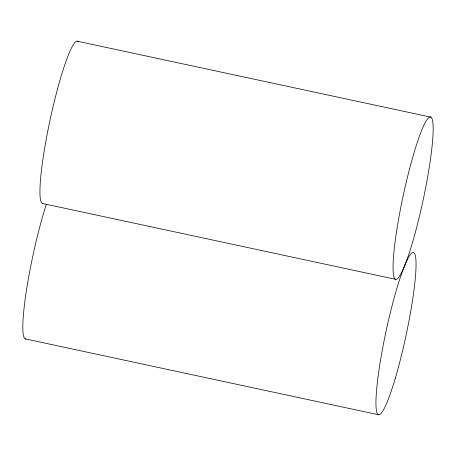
<?xml version="1.0" encoding="UTF-8"?>
<svg xmlns="http://www.w3.org/2000/svg" width="456" height="456" viewBox="0 0 456 456"><rect width="100%" height="100%" fill="white"/><g stroke="black" fill="none" stroke-linecap="round" stroke-linejoin="round"><path stroke-width="0.68" d="M77.737 41.302L430.852 117.135A83.02 10.209 -77.9 0 1 412.406 242.814A83.02 10.209 -77.9 0 1 396.087 234.652A83.02 10.209 -77.9 0 1 430.852 117.135M42.254 203.427L395.375 279.266M25.148 338.865L378.263 414.698M25.861 338.99A83.02 10.209 -77.9 0 1 26.226 291.76A83.02 10.209 -77.9 0 1 46.375 204.191M42.972 203.558A83.02 10.209 -77.9 0 1 50.57 117.654A83.02 10.209 -77.9 0 1 78.364 41.844M395.295 378.246A83.02 10.209 -77.9 0 0 413.746 252.573A83.02 10.209 -77.9 0 0 378.976 370.084A83.02 10.209 -77.9 0 0 395.295 378.246"/></g></svg>
